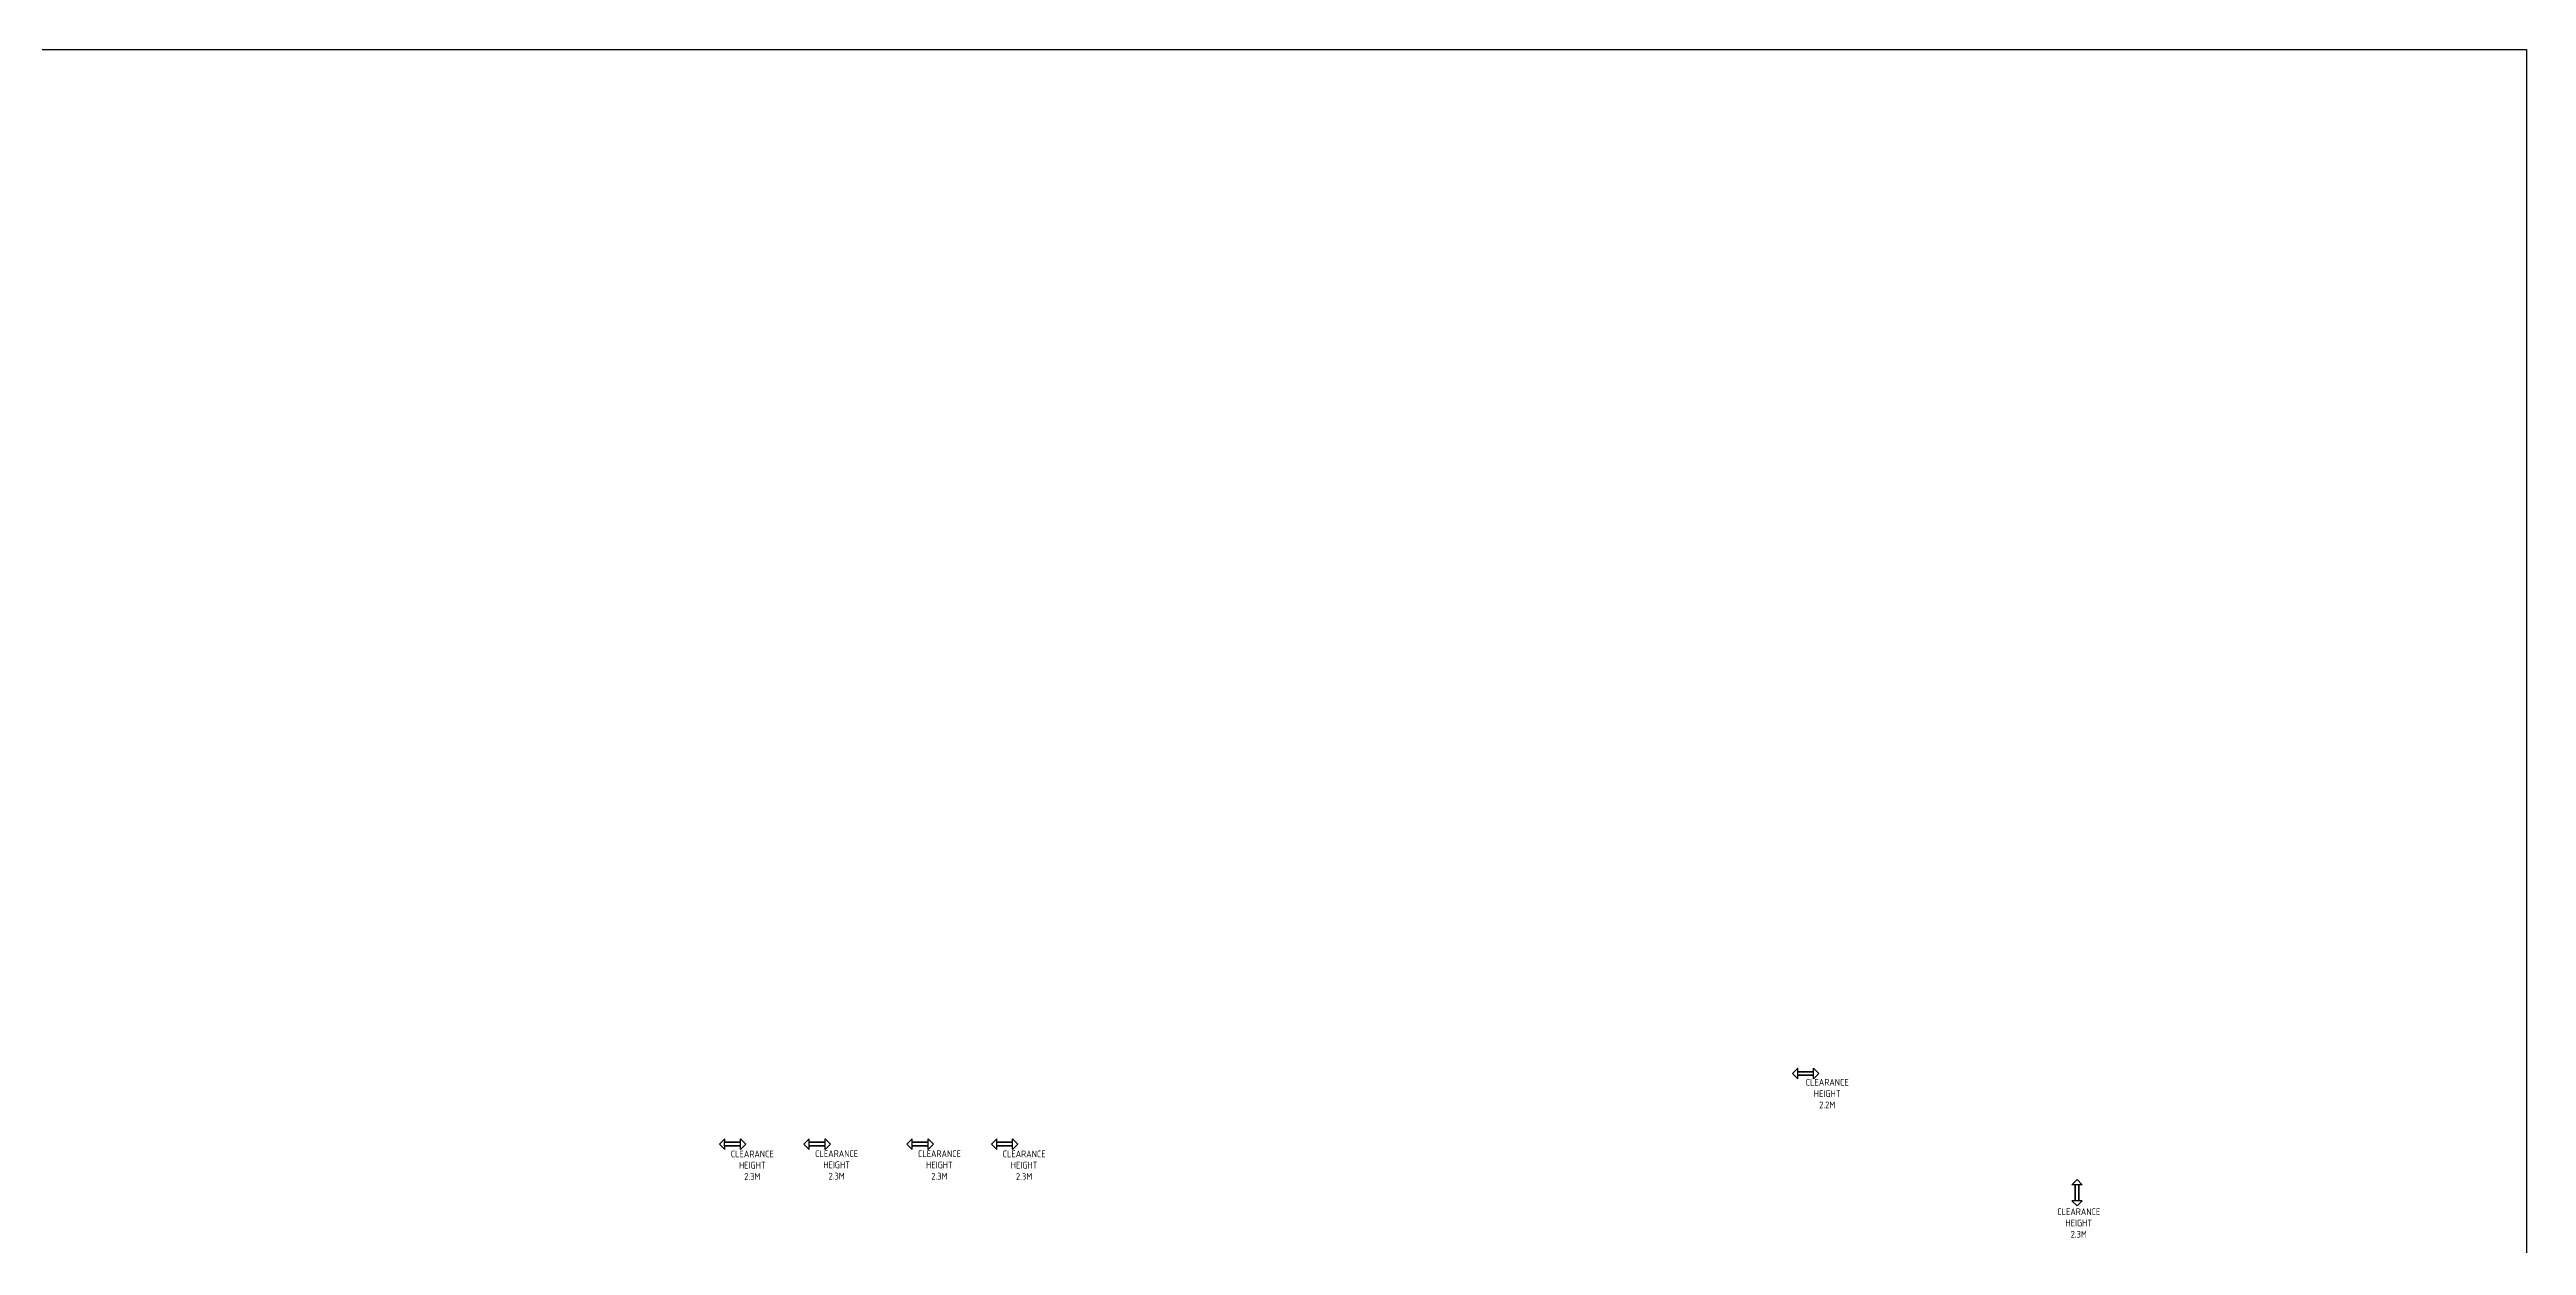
# Model space of a CAD drawing. Header units: millimetres. Extents: x -18594 to 273470, y -238787 to 48452.
# Drawn here: x 127073 to 273470, y -22262 to 48452 of the extents above; entities that cross this region are included whole.
import ezdxf

# ---------------------------------------------------------------- set-up
doc = ezdxf.new("R2010")
doc.units = ezdxf.units.MM
doc.layers.add('AM_BOR', color=4, linetype='Continuous', lineweight=25)
doc.layers.add('AM_VIEWS', color=1, linetype='Continuous', lineweight=25, plot=False)
doc.layers.add('Xref AGV layout$0$Xref Armco Fork Traffic$0$Flow Arrow', color=7, linetype='Continuous')
doc.layers.add('Xref AGV layout$0$Xref Armco Fork Traffic$0$Text', color=40, linetype='Continuous')
doc.styles.add('Xref AGV layout$0$Xref Armco Fork Traffic$0$STANDARD', font='ISOCP.SHX')

# ---------------------------------------------------------------- blocks, each defined once
blk = doc.blocks.new('*U75')
at = {"color": 0, "linetype": 'Continuous'}
blk.add_lwpolyline([(0, 0), (-625, -625), (-625, -212.5), (-2500, -212.5), (-2500, 212.5), (-625, 212.5), (-625, 625)], close=True, dxfattribs=at)
blk = doc.blocks.new('Xref AGV layout')
at = {"layer": 'Xref AGV layout$0$Xref Armco Fork Traffic$0$Flow Arrow', "yscale": 0.5, "zscale": 0.5}
for p, xscale in [((230088, -12093), -0.5), ((231651, -12093), 0.5), ((166664, -16268), -0.5), ((168226, -16268), 0.5), ((171660, -16268), -0.5), ((173222, -16268), 0.5), ((177749, -16268), -0.5), ((179312, -16268), 0.5), ((182743, -16268), -0.5), ((184305, -16268), 0.5)]:
    blk.add_blockref('*U75', p, dxfattribs=dict(at, xscale=xscale))
for p, xscale, rotation in [((246906, -18364), 0.5, 90.00000000000001), ((246906, -19926), -0.5, 90)]:
    blk.add_blockref('*U75', p, dxfattribs=dict(at, xscale=xscale, rotation=rotation))
at = {"layer": 'Xref AGV layout$0$Xref Armco Fork Traffic$0$Text', "char_height": 400, "attachment_point": 2, "style": 'Xref AGV layout$0$Xref Armco Fork Traffic$0$STANDARD'}
for s, insert in [('CLEARANCE HEIGHT 2.2M', (232141, -12415)), ('CLEARANCE HEIGHT 2.3M', (168609, -16649)), ('CLEARANCE HEIGHT 2.3M', (173595, -16629)), ('CLEARANCE HEIGHT 2.3M', (179669, -16633)), ('CLEARANCE HEIGHT 2.3M', (184674, -16647)), ('CLEARANCE HEIGHT 2.3M', (247008, -20065))]:
    blk.add_mtext_dynamic_manual_height_columns(s, width=1508.35, gutter_width=12.5, heights=[0], dxfattribs=dict(at, insert=insert))

msp = doc.modelspace()

# ---------------------------------------------------------------- linework, layer by layer
at = {"layer": 'AM_VIEWS', "color": 8}
msp.add_lwpolyline([(-18594, 48452), (273470, 48452), (273470, -123855), (-18594, -123855)], close=True, dxfattribs=at)

# ---------------------------------------------------------------- block references
at = {"layer": 'AM_BOR'}
msp.add_blockref('Xref AGV layout', (0, 0), dxfattribs=at)

doc.saveas('drawing.dxf')
